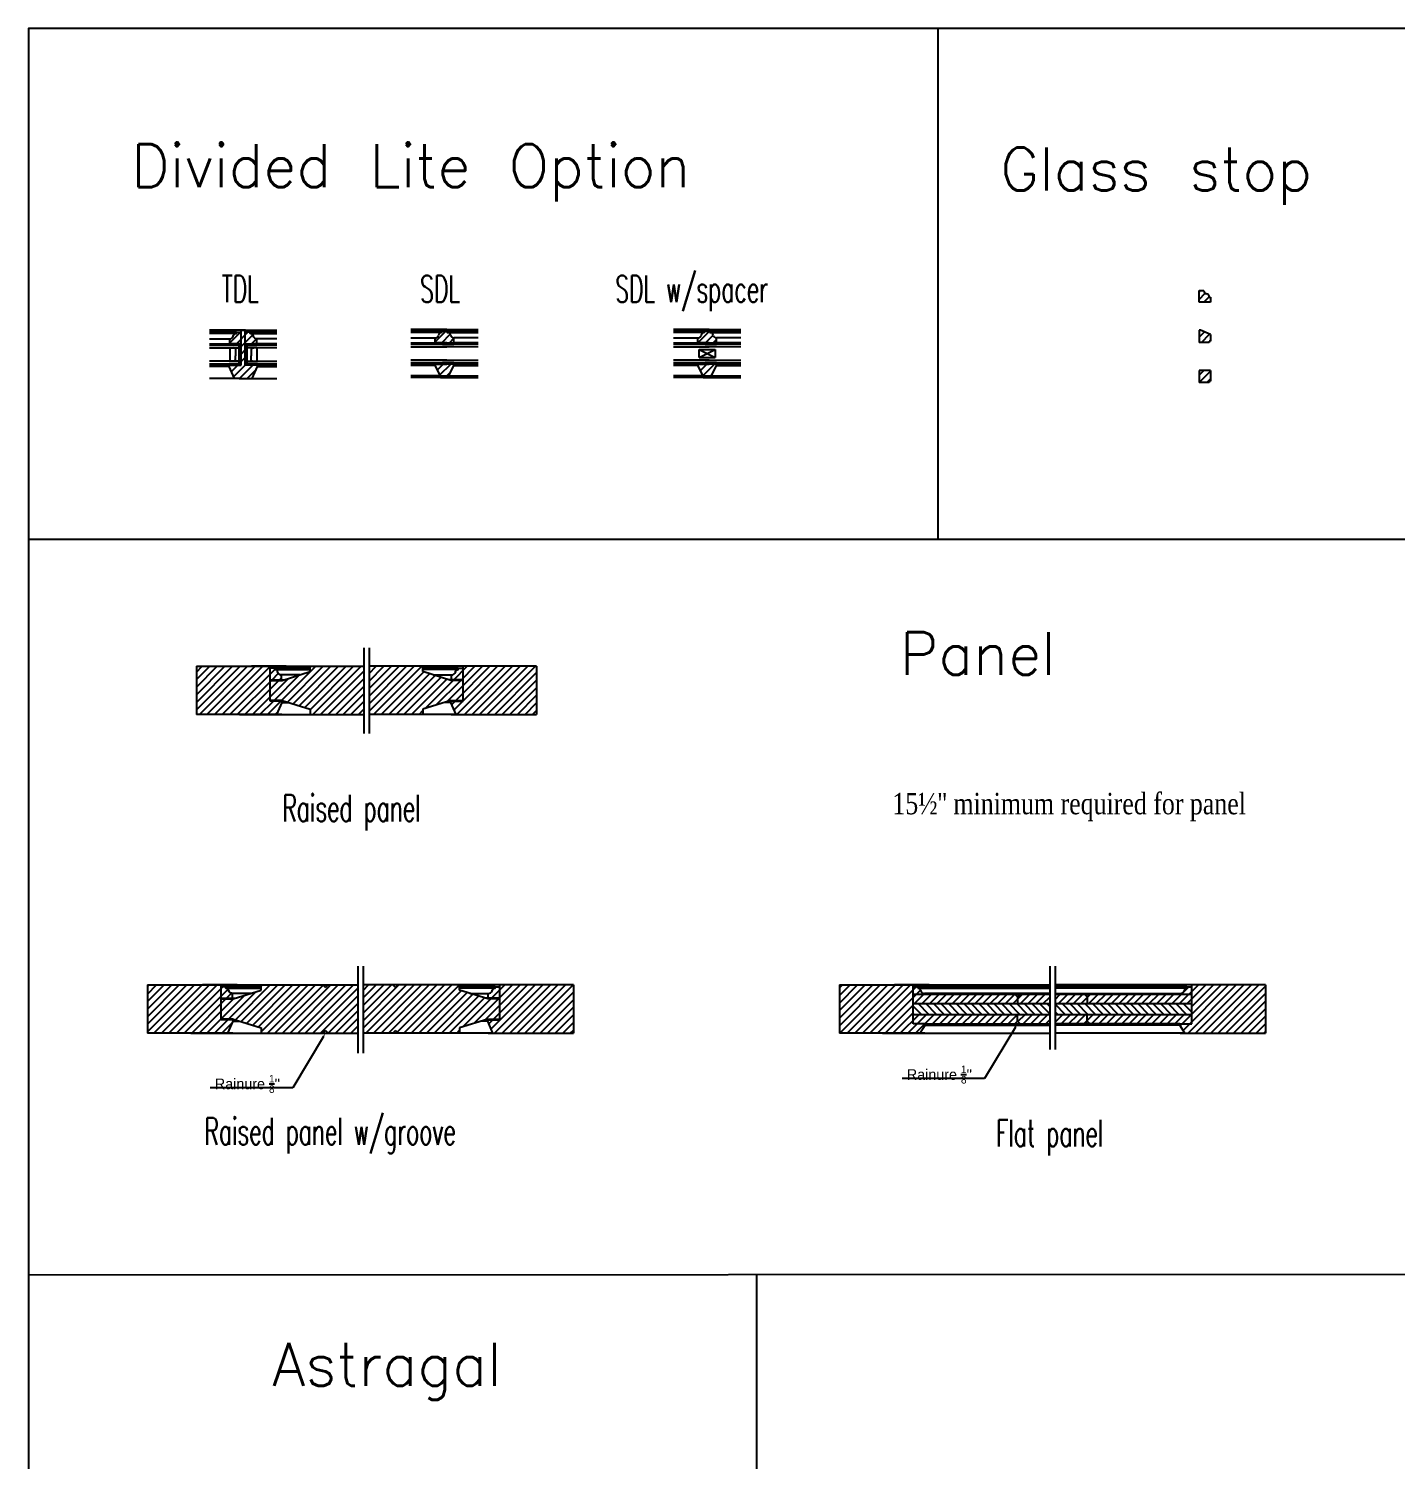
# Model space of a CAD drawing. Header units: inches. Extents: x 1985 to 11287, y 379 to 3234.
# Drawn here: x 7808.6 to 7872.4, y 1644.6 to 1711.4 of the extents above; entities that cross this region are included whole.
import ezdxf
from ezdxf import colors
from ezdxf.entities.mleader import LeaderData, LeaderLine
from ezdxf.math import Vec2, Vec3

# ---------------------------------------------------------------- set-up
doc = ezdxf.new("R2010")
doc.units = ezdxf.units.IN
doc.header["$MEASUREMENT"] = 0
for name, color, linetype in [('COTE1-1 99', 7, 'CONTINUOUS'), ('detail 99', 30, 'CONTINUOUS'), ('glass 99', 6, 'CONTINUOUS'), ('glazing tape 99', 7, 'CONTINUOUS'), ('hatch 99', 1, 'CONTINUOUS'), ('separation 99', 3, 'CONTINUOUS'), ('wood detail 99', 7, 'CONTINUOUS')]:
    doc.layers.add(name, color=color, linetype=linetype)
doc.styles.add('DIMPLEX', font='dimplex.shx', dxfattribs={"width": 0.8})
doc.styles.add('MARVIN', font='simplex.shx', dxfattribs={"width": 0.6})
doc.styles.get("Standard").update_dxf_attribs({"font": 'txt.shx', "width": 0.8})
doc.styles.add('Times', font='times.ttf', dxfattribs={"width": 0.8})
pattern_1 = [(45, (6985.79666, 2702.64306), (-0.176776695, 0.176776695), [])]
pattern_2 = [(45, (8128.99788, -0.5112), (-0.176776695, 0.176776695), [])]
pattern_3 = [(45, (8193.54643, -0.5112), (-0.176776695, 0.176776695), [])]
pattern_4 = [(135, (8193.54643, -0.5112), (-0.176776695, -0.176776695), [])]
pattern_5 = [(45, (3699.81068, -1742.03057), (-0.176776695, 0.176776695), [])]

msp = doc.modelspace()

# ---------------------------------------------------------------- hatches: boundary and pattern name
at = {"layer": 'glazing tape 99'}
h = msp.add_hatch(color=7, dxfattribs=at)
h.paths.add_polyline_path([(7818.510038, 1696.691367), (7818.010038, 1696.691367), (7818.010038, 1696.628867), (7818.510038, 1696.628867)])
h.paths.add_polyline_path([(7819.275538, 1696.691367), (7818.775538, 1696.691367), (7818.775538, 1696.628867), (7819.275538, 1696.628867)])
h.paths.add_polyline_path([(7819.299038, 1695.753867), (7818.799038, 1695.753867), (7818.799038, 1695.691367), (7819.299038, 1695.691367)])
h.paths.add_polyline_path([(7818.486538, 1695.753867), (7817.986538, 1695.753867), (7817.986538, 1695.691367), (7818.486538, 1695.691367)])
h = msp.add_hatch(color=7, dxfattribs=at)
h.paths.add_polyline_path([(7828.480154, 1696.73396), (7827.94444, 1696.73396), (7827.605154, 1696.73396), (7827.605154, 1696.67146), (7828.140868, 1696.67146), (7828.480154, 1696.67146)])
h.paths.add_polyline_path([(7828.480154, 1695.79646), (7827.94444, 1695.79646), (7827.605154, 1695.79646), (7827.605154, 1695.73396), (7828.140868, 1695.73396), (7828.480154, 1695.73396)])
h = msp.add_hatch(color=7, dxfattribs=at)
h.paths.add_polyline_path([(7840.739948, 1696.73396), (7840.204233, 1696.73396), (7839.864948, 1696.73396), (7839.864948, 1696.67146), (7840.400662, 1696.67146), (7840.739948, 1696.67146)])
h.paths.add_polyline_path([(7840.739948, 1695.79646), (7840.204233, 1695.79646), (7839.864948, 1695.79646), (7839.864948, 1695.73396), (7840.400662, 1695.73396), (7840.739948, 1695.73396)])
h = msp.add_hatch(color=7, dxfattribs=at)
h.paths.add_polyline_path([(7819.889815, 1681.003448), (7819.889815, 1680.972148), (7820.428829, 1680.972148), (7820.428829, 1681.003448)])
h.paths.add_polyline_path([(7819.889815, 1680.034748), (7819.889815, 1680.003448), (7820.452329, 1680.003448), (7820.452329, 1680.034748)])
h = msp.add_hatch(color=7, dxfattribs=at)
h.paths.add_polyline_path([(7828.362611, 1681.003448), (7828.362611, 1680.972148), (7828.901625, 1680.972148), (7828.901625, 1681.003448)])
h.paths.add_polyline_path([(7828.901625, 1680.003448), (7828.901625, 1680.034748), (7828.339111, 1680.034748), (7828.339111, 1680.003448)])
h = msp.add_hatch(color=7, dxfattribs=at)
h.paths.add_polyline_path([(7817.606339, 1666.127451), (7817.606339, 1666.096151), (7818.145354, 1666.096151), (7818.145354, 1666.127451)])
h.paths.add_polyline_path([(7817.606339, 1665.158751), (7817.606339, 1665.127451), (7818.168854, 1665.127451), (7818.168854, 1665.158751)])
h = msp.add_hatch(color=7, dxfattribs=at)
h.paths.add_polyline_path([(7830.079135, 1666.127451), (7830.079135, 1666.096151), (7830.618149, 1666.096151), (7830.618149, 1666.127451)])
h.paths.add_polyline_path([(7830.618149, 1665.127451), (7830.618149, 1665.158751), (7830.055635, 1665.158751), (7830.055635, 1665.127451)])
at = {"layer": 'hatch 99'}
h = msp.add_hatch(dxfattribs=at)
h.set_pattern_fill('ANSI31', color=256, scale=2, style=0)
h.set_pattern_definition(pattern_5)
h.paths.add_polyline_path([(7863.265745, 1698.632837), (7863.804745, 1698.632837), (7863.804745, 1698.862651), (7863.742245, 1698.862651, 0.374595674), (7863.620057, 1699.015122, -0.380557848), (7863.492245, 1699.171851), (7863.265745, 1699.171851)])
h = msp.add_hatch(dxfattribs=at)
h.set_pattern_fill('ANSI31', color=1, scale=2, style=0)
h.set_pattern_definition(pattern_1)
h.paths.add_polyline_path([(7819.275538, 1696.917867, -0.375199902), (7819.119288, 1697.042867, 0.375199902), (7818.963038, 1697.167867), (7818.963038, 1697.230367), (7818.736524, 1697.230367), (7818.736524, 1696.691367), (7819.275538, 1696.691367)], flags=17)
h.paths.add_polyline_path([(7818.549052, 1697.230367), (7818.322538, 1697.230367), (7818.322538, 1697.167867, 0.375199902), (7818.166288, 1697.042867, -0.375199902), (7818.010038, 1696.917867), (7818.010038, 1696.691367), (7818.205288, 1696.691367), (7818.549052, 1696.691367)], flags=16)
h.paths.add_polyline_path([(7819.299038, 1695.628867), (7819.299038, 1695.691367), (7819.080288, 1695.691367), (7818.736524, 1695.691367), (7818.736524, 1697.316367), (7818.549052, 1697.316367), (7818.549052, 1695.691367), (7817.986538, 1695.691367), (7817.986538, 1695.628867), (7818.22761, 1695.066367), (7818.44636, 1695.066367), (7819.057967, 1695.066367)])
h = msp.add_hatch(dxfattribs=at)
h.set_pattern_fill('ANSI31', color=1, scale=2, style=0)
h.set_pattern_definition(pattern_1)
h.paths.add_polyline_path([(7828.480154, 1696.96046, -0.375199902), (7828.323904, 1697.08546, 0.350781059), (7828.180776, 1697.21046), (7828.167654, 1697.21046), (7828.167654, 1697.27296), (7827.94444, 1697.27296), (7827.917654, 1697.27296), (7827.917654, 1697.21046), (7827.904532, 1697.21046, 0.350781059), (7827.761404, 1697.08546, -0.375199902), (7827.605154, 1696.96046), (7827.605154, 1696.73396), (7828.140868, 1696.73396), (7828.480154, 1696.73396)])
h.paths.add_polyline_path([(7828.480154, 1695.67146), (7828.480154, 1695.73396), (7827.94444, 1695.73396), (7827.605154, 1695.73396), (7827.605154, 1695.67146), (7827.846226, 1695.19496), (7828.239083, 1695.19496)])
h = msp.add_hatch(dxfattribs=at)
h.set_pattern_fill('ANSI31', color=1, scale=2, style=0)
h.set_pattern_definition([(45, (6988.91819, 2702.64306), (-0.176776695, 0.176776695), [])])
h.paths.add_polyline_path([(7840.739948, 1696.96046, -0.375199902), (7840.583698, 1697.08546, 0.350781059), (7840.44057, 1697.21046), (7840.427448, 1697.21046), (7840.427448, 1697.27296), (7840.204233, 1697.27296), (7840.177448, 1697.27296), (7840.177448, 1697.21046), (7840.164325, 1697.21046, 0.350781059), (7840.021198, 1697.08546, -0.375199902), (7839.864948, 1696.96046), (7839.864948, 1696.73396), (7840.400662, 1696.73396), (7840.739948, 1696.73396)])
h.paths.add_polyline_path([(7840.739948, 1695.67146), (7840.739948, 1695.73396), (7840.204233, 1695.73396), (7839.864948, 1695.73396), (7839.864948, 1695.67146), (7840.106019, 1695.19496), (7840.498876, 1695.19496)])
h = msp.add_hatch(dxfattribs=at)
h.set_pattern_fill('ANSI31', color=256, scale=2, style=0)
h.set_pattern_definition(pattern_5)
h.paths.add_polyline_path([(7863.742245, 1696.754258), (7863.742245, 1696.816758), (7863.804745, 1696.816758), (7863.804745, 1697.117008), (7863.328245, 1697.321223), (7863.265745, 1697.321223), (7863.265745, 1696.754258)])
h = msp.add_hatch(dxfattribs=at)
h.set_pattern_fill('ANSI31', color=256, scale=2, style=0)
h.set_pattern_definition(pattern_5)
h.paths.add_polyline_path([(7863.804745, 1695.442644), (7863.265745, 1695.442644), (7863.265745, 1694.87568), (7863.742245, 1694.87568), (7863.742245, 1694.93818), (7863.804745, 1694.93818)])
h = msp.add_hatch(dxfattribs=at)
h.set_pattern_fill('ANSI31', color=1, scale=2, style=0)
h.set_pattern_definition([(45, (6526.02552, 2663.9267), (-0.176776695, 0.176776695), [])])
h.paths.add_polyline_path([(7819.889815, 1681.628448), (7818.795629, 1681.628448), (7816.452315, 1681.628448), (7816.452315, 1679.378448), (7820.211208, 1679.378448), (7820.452279, 1679.940948), (7820.452279, 1680.003448), (7819.889815, 1680.003448)])
edge = h.paths.add_edge_path(flags=17)
edge.add_arc((7820.418983, 1681.412058), 0.182376, 198.2489105, 273.09482016, ccw=False)
edge.add_arc((7820.116374, 1681.35051), 0.129481, 1.96423721, 88.51974799)
edge.add_line((7820.119719, 1681.479948), (7820.113029, 1681.479948))
edge.add_line((7820.113029, 1681.479948), (7820.113029, 1681.542448))
edge.add_line((7820.113029, 1681.542448), (7819.889815, 1681.542448))
edge.add_line((7819.889815, 1681.542448), (7819.889815, 1681.003448))
edge.add_line((7819.889815, 1681.003448), (7820.428829, 1681.003448))
edge.add_line((7820.428829, 1681.003448), (7820.428829, 1681.229948))
h.paths.add_polyline_path([(7824.270728, 1681.628448), (7821.764829, 1681.628448), (7821.764829, 1681.378448), (7820.452329, 1680.972148), (7819.889815, 1680.972148), (7819.889815, 1680.034748), (7820.452329, 1680.034748), (7821.764829, 1679.628448), (7821.764829, 1679.378448), (7824.270728, 1679.378448)])
h.paths.add_polyline_path([(7828.901625, 1680.972148), (7828.339111, 1680.972148), (7827.026611, 1681.378448), (7827.026611, 1681.628448), (7824.520728, 1681.628448), (7824.520728, 1679.378448), (7827.026611, 1679.378448), (7827.026611, 1679.628448), (7828.339111, 1680.034748), (7828.901625, 1680.034748)])
edge = h.paths.add_edge_path(flags=17)
edge.add_line((7828.901625, 1681.542448), (7828.678411, 1681.542448))
edge.add_line((7828.678411, 1681.542448), (7828.678411, 1681.479948))
edge.add_line((7828.678411, 1681.479948), (7828.671721, 1681.479948))
edge.add_arc((7828.675066, 1681.35051), 0.129481, 91.48025201, 178.03576279)
edge.add_arc((7828.372457, 1681.412058), 0.182376, 266.90517984, 341.7510895, ccw=False)
edge.add_line((7828.362611, 1681.229948), (7828.362611, 1681.003448))
edge.add_line((7828.362611, 1681.003448), (7828.901625, 1681.003448))
edge.add_line((7828.901625, 1681.003448), (7828.901625, 1681.542448))
h.paths.add_polyline_path([(7832.33914, 1681.628445), (7828.901625, 1681.628448), (7828.901625, 1680.003448), (7828.339111, 1680.003448), (7828.339111, 1679.940948), (7828.580182, 1679.378448), (7832.339145, 1679.378448)])
h = msp.add_hatch(dxfattribs=at)
h.set_pattern_fill('ANSI31', color=256, scale=2, style=0)
h.set_pattern_definition(pattern_2)
h.paths.add_polyline_path([(7817.927732, 1664.502451), (7818.168804, 1665.064951), (7818.168804, 1665.127451), (7817.606339, 1665.127451), (7817.606339, 1666.752451), (7814.168839, 1666.752451), (7814.168839, 1664.502451)])
edge = h.paths.add_edge_path(flags=17)
edge.add_line((7818.145354, 1666.127451), (7818.145354, 1666.353951))
edge.add_arc((7818.135507, 1666.536062), 0.182376, 184.74452867, 273.09482016, ccw=False)
edge.add_arc((7817.832898, 1666.474513), 0.129481, 21.02920195, 88.51974798)
edge.add_line((7817.836243, 1666.603951), (7817.829554, 1666.603951))
edge.add_line((7817.829554, 1666.603951), (7817.829554, 1666.666451))
edge.add_line((7817.829554, 1666.666451), (7817.606339, 1666.666451))
edge.add_line((7817.606339, 1666.666451), (7817.606339, 1666.127451))
edge.add_line((7817.606339, 1666.127451), (7818.145354, 1666.127451))
h.paths.add_polyline_path([(7822.356354, 1664.502451), (7822.481354, 1664.627451), (7822.606354, 1664.502451), (7823.987252, 1664.502451), (7823.987252, 1666.752451), (7822.606354, 1666.752451), (7822.481354, 1666.627451), (7822.356354, 1666.752451), (7819.637504, 1666.752451), (7819.481354, 1666.752451), (7819.481354, 1666.502451), (7818.168854, 1666.096151), (7817.606339, 1666.096151), (7817.606339, 1665.158751), (7818.168854, 1665.158751), (7819.481354, 1664.752451), (7819.481354, 1664.502451)])
h = msp.add_hatch(dxfattribs=at)
h.set_pattern_fill('ANSI31', color=256, scale=2, style=0)
h.set_pattern_definition(pattern_2)
h.paths.add_polyline_path([(7828.743135, 1664.502451), (7828.743135, 1664.752451), (7830.055635, 1665.158751), (7830.618149, 1665.158751), (7830.618149, 1666.096151), (7830.055635, 1666.096151), (7828.743135, 1666.502451), (7828.743135, 1666.752451), (7825.868135, 1666.752451), (7825.743135, 1666.627451), (7825.618135, 1666.752451), (7824.237252, 1666.752451), (7824.237252, 1664.502451), (7825.618135, 1664.502451), (7825.743135, 1664.627451), (7825.868135, 1664.502451)])
h.paths.add_polyline_path([(7834.055669, 1664.502448), (7834.055664, 1666.752451), (7830.618149, 1666.752451), (7830.618149, 1665.127451), (7830.055635, 1665.127451), (7830.055635, 1665.064951), (7830.296706, 1664.502451)])
edge = h.paths.add_edge_path(flags=17)
edge.add_line((7830.618149, 1666.666451), (7830.394935, 1666.666451))
edge.add_line((7830.394935, 1666.666451), (7830.394935, 1666.603951))
edge.add_line((7830.394935, 1666.603951), (7830.388245, 1666.603951))
edge.add_arc((7830.39159, 1666.474513), 0.129481, 91.48025201, 158.97079805)
edge.add_arc((7830.088981, 1666.536062), 0.182376, 266.90517984, 355.25547133, ccw=False)
edge.add_line((7830.079135, 1666.353951), (7830.079135, 1666.127451))
edge.add_line((7830.079135, 1666.127451), (7830.618149, 1666.127451))
edge.add_line((7830.618149, 1666.127451), (7830.618149, 1666.666451))
h = msp.add_hatch(dxfattribs=at)
h.set_pattern_fill('ANSI31', color=256, scale=2, style=0)
h.set_pattern_definition(pattern_3)
h.paths.add_polyline_path([(7850.234636, 1664.502451), (7850.475708, 1664.877451), (7850.475708, 1664.939951), (7849.913243, 1664.939951), (7849.913243, 1666.752451), (7846.475743, 1666.752451), (7846.475743, 1664.502451)])
edge = h.paths.add_edge_path(flags=16)
edge.add_line((7850.452258, 1666.314951), (7850.452258, 1666.353951))
edge.add_arc((7850.442411, 1666.536062), 0.182376, 184.74452867, 273.09482016, ccw=False)
edge.add_arc((7850.139802, 1666.474513), 0.129481, 21.02920195, 88.51974799)
edge.add_line((7850.143147, 1666.603951), (7850.136458, 1666.603951))
edge.add_line((7850.136458, 1666.603951), (7850.136458, 1666.666451))
edge.add_line((7850.136458, 1666.666451), (7849.913243, 1666.666451))
edge.add_line((7849.913243, 1666.666451), (7849.913243, 1666.314951))
edge.add_line((7849.913243, 1666.314951), (7850.452258, 1666.314951))
h.paths.add_polyline_path([(7854.663258, 1664.939951), (7854.788258, 1665.064951), (7854.788258, 1665.377451), (7849.913243, 1665.377451), (7849.913243, 1664.939951), (7850.475708, 1664.939951), (7850.475758, 1664.939951)])
h.paths.add_polyline_path([(7854.788258, 1665.377451), (7854.788258, 1665.064951), (7854.913258, 1664.939951), (7856.294156, 1664.939951), (7856.294156, 1665.377451)])
h.paths.add_polyline_path([(7856.294156, 1665.877451), (7856.294156, 1666.314951), (7854.913258, 1666.314951), (7854.788258, 1666.189951), (7854.788258, 1665.877451)])
h.paths.add_polyline_path([(7849.913243, 1666.314951), (7849.913243, 1665.877451), (7854.788258, 1665.877451), (7854.788258, 1666.189951), (7854.663258, 1666.314951)])
h = msp.add_hatch(dxfattribs=at)
h.set_pattern_fill('ANSI31', color=256, scale=2, style=0)
h.set_pattern_definition(pattern_3)
h.paths.add_polyline_path([(7856.544156, 1666.314951), (7856.544156, 1665.877451), (7858.050039, 1665.877451), (7858.050039, 1666.189951), (7857.925039, 1666.314951)])
h.paths.add_polyline_path([(7858.175039, 1666.314951), (7858.050039, 1666.189951), (7858.050039, 1665.877451), (7862.925053, 1665.877451), (7862.925053, 1666.314951)])
h.paths.add_polyline_path([(7858.050039, 1665.377451), (7856.544156, 1665.377451), (7856.544156, 1664.939951), (7857.925039, 1664.939951), (7858.050039, 1665.064951)])
h.paths.add_polyline_path([(7858.050039, 1665.377451), (7858.050039, 1665.064951), (7858.175039, 1664.939951), (7862.362539, 1664.939951), (7862.925053, 1664.939951), (7862.925053, 1665.377451)])
edge = h.paths.add_edge_path(flags=17)
edge.add_line((7862.925053, 1666.666451), (7862.701839, 1666.666451))
edge.add_line((7862.701839, 1666.666451), (7862.701839, 1666.603951))
edge.add_line((7862.701839, 1666.603951), (7862.69515, 1666.603951))
edge.add_arc((7862.698494, 1666.474513), 0.129481, 91.480252, 158.97079805)
edge.add_arc((7862.395885, 1666.536062), 0.182376, 266.90517984, 355.25547133, ccw=False)
edge.add_line((7862.386039, 1666.353951), (7862.386039, 1666.314951))
edge.add_line((7862.386039, 1666.314951), (7862.925053, 1666.314951))
edge.add_line((7862.925053, 1666.314951), (7862.925053, 1666.666451))
h.paths.add_polyline_path([(7862.925053, 1666.752451), (7862.925053, 1664.939951), (7862.362539, 1664.939951), (7862.362539, 1664.877451), (7862.603611, 1664.502451), (7866.362573, 1664.502448), (7866.362568, 1666.752451)])
h = msp.add_hatch(dxfattribs=at)
h.set_pattern_fill('ANSI31', color=256, scale=2, angle=90, style=0)
h.set_pattern_definition(pattern_4)
h.paths.add_polyline_path([(7856.294156, 1665.377451), (7856.294156, 1665.877451), (7849.913243, 1665.877451), (7849.913243, 1665.377451)])
h = msp.add_hatch(dxfattribs=at)
h.set_pattern_fill('ANSI31', color=256, scale=2, angle=90, style=0)
h.set_pattern_definition(pattern_4)
h.paths.add_polyline_path([(7856.544156, 1665.877451), (7856.544156, 1665.377451), (7862.925053, 1665.377451), (7862.925053, 1665.877451)])

# ---------------------------------------------------------------- linework, layer by layer
at = {"layer": 'glass 99', "color": 6}
for p, q in [((7817.069623, 1696.628867), (7818.510038, 1696.628867)), ((7817.069623, 1696.503867), (7818.455352, 1696.503867)), ((7818.010038, 1696.503867), (7818.010038, 1695.878867)), ((7818.274418, 1696.473876), (7818.166636, 1696.503867)), ((7818.274418, 1696.473876), (7818.274418, 1696.128867)), ((7818.455352, 1695.753867), (7818.455352, 1696.628867)), ((7820.215953, 1696.628867), (7818.775538, 1696.628867)), ((7818.830224, 1695.753867), (7818.830224, 1696.628867)), ((7820.215953, 1696.503867), (7818.830224, 1696.503867)), ((7819.011158, 1696.473876), (7819.118941, 1696.503867)), ((7819.011158, 1696.473876), (7819.011158, 1696.128867)), ((7819.275538, 1696.503867), (7819.275538, 1695.878867)), ((7826.46949, 1696.67146), (7828.140868, 1696.67146)), ((7826.46949, 1696.54646), (7828.140868, 1696.54646)), ((7829.615819, 1696.67146), (7827.94444, 1696.67146)), ((7829.615819, 1696.54646), (7827.94444, 1696.54646)), ((7838.729283, 1696.67146), (7840.400662, 1696.67146)), ((7838.729283, 1696.54646), (7840.400662, 1696.54646)), ((7839.927448, 1696.04646), (7839.927448, 1696.42146)), ((7839.927448, 1696.42146), (7840.677448, 1696.42146)), ((7839.927448, 1696.04646), (7840.677448, 1696.42146)), ((7839.927448, 1696.42146), (7840.677448, 1696.04646)), ((7841.875612, 1696.67146), (7840.204233, 1696.67146)), ((7841.875612, 1696.54646), (7840.204233, 1696.54646)), ((7840.677448, 1696.42146), (7840.677448, 1696.04646)), ((7818.455352, 1695.878867), (7817.069623, 1695.878867)), ((7817.069623, 1695.753867), (7818.486538, 1695.753867)), ((7818.274418, 1695.908859), (7818.166636, 1695.878867)), ((7818.274418, 1695.908859), (7818.274418, 1696.128867)), ((7818.799038, 1695.753867), (7820.215953, 1695.753867)), ((7818.830224, 1695.878867), (7820.215953, 1695.878867)), ((7819.011158, 1695.908859), (7819.011158, 1696.128867)), ((7819.011158, 1695.908859), (7819.118941, 1695.878867)), ((7828.140868, 1695.92146), (7826.46949, 1695.92146)), ((7828.140868, 1695.79646), (7826.46949, 1695.79646)), ((7827.94444, 1695.92146), (7829.615819, 1695.92146)), ((7827.94444, 1695.79646), (7829.615819, 1695.79646)), ((7840.400662, 1695.92146), (7838.729283, 1695.92146)), ((7840.400662, 1695.79646), (7838.729283, 1695.79646)), ((7839.927448, 1696.04646), (7840.677448, 1696.04646)), ((7840.204233, 1695.92146), (7841.875612, 1695.92146)), ((7840.204233, 1695.79646), (7841.875612, 1695.79646))]:
    msp.add_line(p, q, dxfattribs=at)
at = {"layer": 'glazing tape 99'}
for p, q in [((7818.010038, 1696.691367), (7818.010038, 1696.628867)), ((7818.010038, 1696.628867), (7818.510038, 1696.628867)), ((7818.510038, 1696.691367), (7818.510038, 1696.628867)), ((7818.775538, 1696.691367), (7818.775538, 1696.628867)), ((7818.775538, 1696.628867), (7819.275538, 1696.628867)), ((7819.275538, 1696.691367), (7819.275538, 1696.628867)), ((7827.605154, 1696.73396), (7827.605154, 1696.67146)), ((7827.605154, 1696.67146), (7828.480154, 1696.67146)), ((7828.480154, 1696.73396), (7828.480154, 1696.67146)), ((7839.864948, 1696.73396), (7839.864948, 1696.67146)), ((7839.864948, 1696.67146), (7840.739948, 1696.67146)), ((7840.739948, 1696.73396), (7840.739948, 1696.67146)), ((7817.986538, 1695.753867), (7817.986538, 1695.691367)), ((7818.486538, 1695.753867), (7818.486538, 1695.691367)), ((7818.799038, 1695.753867), (7818.799038, 1695.691367)), ((7819.299038, 1695.753867), (7819.299038, 1695.691367)), ((7827.605154, 1695.79646), (7828.140868, 1695.79646)), ((7827.605154, 1695.79646), (7827.605154, 1695.73396)), ((7828.480154, 1695.79646), (7827.94444, 1695.79646)), ((7828.480154, 1695.79646), (7828.480154, 1695.73396)), ((7839.864948, 1695.79646), (7839.864948, 1695.73396)), ((7839.864948, 1695.79646), (7840.400662, 1695.79646)), ((7840.739948, 1695.79646), (7840.204233, 1695.79646)), ((7840.739948, 1695.79646), (7840.739948, 1695.73396))]:
    msp.add_line(p, q, dxfattribs=at)
at = {"layer": 'glazing tape 99', "color": 7}
for p, q in [((7818.486538, 1695.753867), (7817.986538, 1695.753867)), ((7819.299038, 1695.753867), (7818.799038, 1695.753867))]:
    msp.add_line(p, q, dxfattribs=at)
at = {"layer": 'separation 99'}
for p, q in [((7851.089016, 1687.562598), (7851.089016, 1711.403795)), ((7808.619843, 1687.562598), (7876.573778, 1687.562598)), ((7808.619843, 1653.22111), (7876.573778, 1653.239967)), ((7842.59681, 1653.230538), (7842.604707, 1624.77288))]:
    msp.add_line(p, q, dxfattribs=at)
msp.add_lwpolyline([(7876.573778, 1711.403795), (7808.619843, 1711.403795), (7808.619843, 1545.162566), (7876.573778, 1545.162566)], close=True, dxfattribs=at)
at = {"layer": 'wood detail 99', "color": 7}
for p, q in [((7863.265745, 1698.632837), (7863.265745, 1699.171851)), ((7863.265745, 1699.171851), (7863.492245, 1699.171851)), ((7863.742245, 1698.862651), (7863.804745, 1698.862651)), ((7863.804745, 1698.862651), (7863.804745, 1698.632837)), ((7818.549052, 1695.691367), (7818.549052, 1697.316367)), ((7818.736524, 1695.691367), (7818.736524, 1697.316367)), ((7827.605154, 1696.73396), (7827.605154, 1696.96046)), ((7827.917654, 1697.21046), (7827.917654, 1697.27296)), ((7827.917654, 1697.27296), (7828.140868, 1697.27296)), ((7828.167654, 1697.27296), (7827.94444, 1697.27296)), ((7828.167654, 1697.21046), (7828.167654, 1697.27296)), ((7828.480154, 1696.73396), (7828.480154, 1696.96046)), ((7839.864948, 1696.73396), (7839.864948, 1696.96046)), ((7840.177448, 1697.27296), (7840.400662, 1697.27296)), ((7840.177448, 1697.21046), (7840.177448, 1697.27296)), ((7840.427448, 1697.27296), (7840.204233, 1697.27296)), ((7840.427448, 1697.21046), (7840.427448, 1697.27296)), ((7840.739948, 1696.73396), (7840.739948, 1696.96046)), ((7863.804745, 1697.117008), (7863.328245, 1697.321223)), ((7863.804745, 1697.117008), (7863.804745, 1696.816758)), ((7828.140868, 1696.73396), (7827.605154, 1696.73396)), ((7827.94444, 1696.73396), (7828.480154, 1696.73396)), ((7840.400662, 1696.73396), (7839.864948, 1696.73396)), ((7840.204233, 1696.73396), (7840.739948, 1696.73396)), ((7863.742245, 1696.816758), (7863.742245, 1696.754258)), ((7817.986538, 1695.628867), (7817.069623, 1695.628867)), ((7818.22761, 1695.066367), (7817.986538, 1695.628867)), ((7819.057967, 1695.066367), (7819.299038, 1695.628867)), ((7819.299038, 1695.628867), (7820.215953, 1695.628867)), ((7827.605154, 1695.67146), (7826.46949, 1695.67146)), ((7827.846226, 1695.19496), (7827.605154, 1695.67146)), ((7828.239083, 1695.19496), (7828.480154, 1695.67146)), ((7828.480154, 1695.67146), (7829.615819, 1695.67146)), ((7839.864948, 1695.67146), (7838.729283, 1695.67146)), ((7840.106019, 1695.19496), (7839.864948, 1695.67146)), ((7840.498876, 1695.19496), (7840.739948, 1695.67146)), ((7840.739948, 1695.67146), (7841.875612, 1695.67146)), ((7827.846226, 1695.19496), (7826.46949, 1695.19496)), ((7828.239083, 1695.19496), (7829.615819, 1695.19496)), ((7840.106019, 1695.19496), (7838.729283, 1695.19496)), ((7840.498876, 1695.19496), (7841.875612, 1695.19496)), ((7863.742245, 1694.93818), (7863.742245, 1694.87568)), ((7863.804745, 1695.442644), (7863.804745, 1694.93818)), ((7819.889815, 1680.003448), (7819.889815, 1681.628448)), ((7819.889815, 1680.003448), (7819.889815, 1681.628448)), ((7819.889815, 1680.003448), (7819.889815, 1681.628448)), ((7819.889815, 1680.003448), (7819.889815, 1681.628448)), ((7819.889815, 1680.003448), (7819.889815, 1681.628448)), ((7820.113029, 1681.542448), (7819.889815, 1681.542448)), ((7820.113029, 1681.542448), (7821.764829, 1681.542448)), ((7820.113029, 1681.479948), (7820.113029, 1681.542448)), ((7828.678411, 1681.542448), (7827.026611, 1681.542448)), ((7828.678411, 1681.542448), (7828.901625, 1681.542448)), ((7828.678411, 1681.479948), (7828.678411, 1681.542448)), ((7828.901625, 1680.003448), (7828.901625, 1681.628448)), ((7828.901625, 1680.003448), (7828.901625, 1681.628448)), ((7828.901625, 1680.003448), (7828.901625, 1681.628448)), ((7819.889815, 1681.003448), (7820.428829, 1681.003448)), ((7819.889815, 1680.972148), (7820.452329, 1680.972148)), ((7820.113029, 1681.479948), (7821.764829, 1681.479948)), ((7820.428829, 1680.972148), (7820.428829, 1681.229948)), ((7820.428829, 1681.003448), (7820.55344, 1681.003448)), ((7828.678411, 1681.479948), (7827.026611, 1681.479948)), ((7828.362611, 1681.003448), (7828.238, 1681.003448)), ((7828.901625, 1680.972148), (7828.339111, 1680.972148)), ((7828.362611, 1680.972148), (7828.362611, 1681.229948)), ((7828.901625, 1681.003448), (7828.362611, 1681.003448)), ((7820.211208, 1679.378448), (7820.452279, 1679.940948)), ((7820.211208, 1679.378448), (7820.452279, 1679.940948)), ((7820.211258, 1679.378448), (7820.452329, 1679.940948)), ((7820.211258, 1679.378448), (7820.452329, 1679.940948)), ((7820.211258, 1679.378448), (7820.452329, 1679.940948)), ((7820.452329, 1680.003448), (7820.55344, 1680.003448)), ((7828.339111, 1680.003448), (7828.238, 1680.003448)), ((7828.580182, 1679.378448), (7828.339111, 1679.940948)), ((7828.580182, 1679.378448), (7828.339111, 1679.940948)), ((7828.580182, 1679.378448), (7828.339111, 1679.940948)), ((7817.606339, 1665.127451), (7817.606339, 1666.752451)), ((7817.606339, 1665.127451), (7817.606339, 1666.752451)), ((7817.606339, 1665.127451), (7817.606339, 1666.752451)), ((7817.606339, 1665.127451), (7817.606339, 1666.752451)), ((7817.606339, 1665.127451), (7817.606339, 1666.752451)), ((7817.829554, 1666.666451), (7817.606339, 1666.666451)), ((7817.829554, 1666.666451), (7819.481354, 1666.666451)), ((7817.829554, 1666.603951), (7817.829554, 1666.666451)), ((7817.829554, 1666.603951), (7819.481354, 1666.603951)), ((7818.145354, 1666.096151), (7818.145354, 1666.353951)), ((7830.394935, 1666.666451), (7828.743135, 1666.666451)), ((7830.394935, 1666.603951), (7828.743135, 1666.603951)), ((7830.079135, 1666.096151), (7830.079135, 1666.353951)), ((7830.394935, 1666.666451), (7830.618149, 1666.666451)), ((7830.394935, 1666.603951), (7830.394935, 1666.666451)), ((7830.618149, 1665.127451), (7830.618149, 1666.752451)), ((7830.618149, 1665.127451), (7830.618149, 1666.752451)), ((7830.618149, 1665.127451), (7830.618149, 1666.752451)), ((7849.913243, 1664.939951), (7849.913243, 1666.752451)), ((7849.913243, 1664.939951), (7849.913243, 1666.752451)), ((7849.913243, 1664.939951), (7849.913243, 1666.752451)), ((7849.913243, 1664.939951), (7849.913243, 1666.752451)), ((7849.913243, 1664.939951), (7849.913243, 1666.752451)), ((7850.136458, 1666.666451), (7849.913243, 1666.666451)), ((7849.913243, 1666.314951), (7856.294156, 1666.314951)), ((7850.136458, 1666.666451), (7856.294156, 1666.666451)), ((7850.136458, 1666.603951), (7850.136458, 1666.666451)), ((7850.136458, 1666.603951), (7856.294156, 1666.603951)), ((7850.452258, 1666.314951), (7850.452258, 1666.353951)), ((7862.701839, 1666.666451), (7856.544156, 1666.666451)), ((7862.701839, 1666.603951), (7856.544156, 1666.603951)), ((7862.386039, 1666.314951), (7862.386039, 1666.353951)), ((7862.386039, 1666.314951), (7862.386039, 1666.353951)), ((7862.701839, 1666.666451), (7862.925053, 1666.666451)), ((7862.701839, 1666.603951), (7862.701839, 1666.666451)), ((7862.701839, 1666.603951), (7862.701839, 1666.666451)), ((7862.701839, 1666.666451), (7862.925053, 1666.666451)), ((7862.925053, 1664.939951), (7862.925053, 1666.752451)), ((7862.925053, 1664.939951), (7862.925053, 1666.752451)), ((7862.925053, 1664.939951), (7862.925053, 1666.752451)), ((7817.606339, 1666.127451), (7818.145354, 1666.127451)), ((7817.606339, 1666.096151), (7818.168854, 1666.096151)), ((7818.145354, 1666.127451), (7818.269964, 1666.127451)), ((7830.079135, 1666.127451), (7829.954524, 1666.127451)), ((7830.618149, 1666.096151), (7830.055635, 1666.096151)), ((7830.618149, 1666.127451), (7830.079135, 1666.127451)), ((7817.927732, 1664.502451), (7818.168804, 1665.064951)), ((7817.927732, 1664.502451), (7818.168804, 1665.064951)), ((7817.927782, 1664.502451), (7818.168854, 1665.064951)), ((7817.927782, 1664.502451), (7818.168854, 1665.064951)), ((7817.927782, 1664.502451), (7818.168854, 1665.064951)), ((7818.168854, 1665.127451), (7818.269964, 1665.127451)), ((7830.055635, 1665.127451), (7829.954524, 1665.127451)), ((7830.296706, 1664.502451), (7830.055635, 1665.064951)), ((7830.296706, 1664.502451), (7830.055635, 1665.064951)), ((7830.296706, 1664.502451), (7830.055635, 1665.064951)), ((7850.234636, 1664.502451), (7850.475708, 1664.877451)), ((7850.234636, 1664.502451), (7850.475708, 1664.877451)), ((7850.234686, 1664.502451), (7850.475758, 1664.877451)), ((7850.234686, 1664.502451), (7850.475758, 1664.877451)), ((7850.234686, 1664.502451), (7850.475758, 1664.877451)), ((7850.475758, 1664.939951), (7856.294156, 1664.939951)), ((7862.362539, 1664.939951), (7856.544156, 1664.939951)), ((7862.603611, 1664.502451), (7862.362539, 1664.877451)), ((7862.603611, 1664.502451), (7862.362539, 1664.877451)), ((7862.603611, 1664.502451), (7862.362539, 1664.877451))]:
    msp.add_line(p, q, dxfattribs=at)
at = {"layer": 'wood detail 99'}
for p, q in [((7863.804745, 1698.632837), (7863.265745, 1698.632837)), ((7818.741002, 1697.316367), (7817.069623, 1697.316367)), ((7818.322538, 1697.230367), (7817.069623, 1697.230367)), ((7818.309416, 1697.167867), (7817.069623, 1697.167867)), ((7817.069623, 1696.917867), (7818.010038, 1696.917867)), ((7818.544574, 1697.316367), (7820.215953, 1697.316367)), ((7818.963038, 1697.230367), (7820.215953, 1697.230367)), ((7818.97616, 1697.167867), (7820.215953, 1697.167867)), ((7820.215953, 1696.917867), (7819.275538, 1696.917867)), ((7828.140868, 1697.35896), (7826.46949, 1697.35896)), ((7827.917654, 1697.27296), (7826.46949, 1697.27296)), ((7827.917654, 1697.21046), (7826.46949, 1697.21046)), ((7826.46949, 1696.96046), (7827.605154, 1696.96046)), ((7827.94444, 1697.35896), (7829.615819, 1697.35896)), ((7828.167654, 1697.27296), (7829.615819, 1697.27296)), ((7828.167654, 1697.21046), (7829.615819, 1697.21046)), ((7829.615819, 1696.96046), (7828.480154, 1696.96046)), ((7840.400662, 1697.35896), (7838.729283, 1697.35896)), ((7840.177448, 1697.27296), (7838.729283, 1697.27296)), ((7840.177448, 1697.21046), (7838.729283, 1697.21046)), ((7838.729283, 1696.96046), (7839.864948, 1696.96046)), ((7840.204233, 1697.35896), (7841.875612, 1697.35896)), ((7840.427448, 1697.27296), (7841.875612, 1697.27296)), ((7840.427448, 1697.21046), (7841.875612, 1697.21046)), ((7841.875612, 1696.96046), (7840.739948, 1696.96046)), ((7863.265745, 1697.321223), (7863.265745, 1696.754258)), ((7863.328245, 1697.321223), (7863.265745, 1697.321223)), ((7863.265745, 1697.321223), (7863.265745, 1696.754258)), ((7863.328245, 1697.321223), (7863.265745, 1697.321223)), ((7863.265745, 1697.321223), (7863.265745, 1696.754258)), ((7817.069623, 1696.691367), (7818.205288, 1696.691367)), ((7820.215953, 1696.691367), (7819.080288, 1696.691367)), ((7826.46949, 1696.73396), (7827.605154, 1696.73396)), ((7829.615819, 1696.73396), (7828.480154, 1696.73396)), ((7838.729283, 1696.73396), (7839.864948, 1696.73396)), ((7841.875612, 1696.73396), (7840.739948, 1696.73396)), ((7863.742245, 1696.754258), (7863.265745, 1696.754258)), ((7863.804745, 1696.816758), (7863.742245, 1696.816758)), ((7817.069623, 1695.691367), (7818.205288, 1695.691367)), ((7817.986538, 1695.691367), (7818.549052, 1695.691367)), ((7817.986538, 1695.628867), (7817.986538, 1695.691367)), ((7819.299038, 1695.691367), (7818.736524, 1695.691367)), ((7820.215953, 1695.691367), (7819.080288, 1695.691367)), ((7819.299038, 1695.628867), (7819.299038, 1695.691367)), ((7826.46949, 1695.73396), (7827.605154, 1695.73396)), ((7827.605154, 1695.67146), (7827.605154, 1695.73396)), ((7827.605154, 1695.73396), (7828.140868, 1695.73396)), ((7828.480154, 1695.73396), (7827.94444, 1695.73396)), ((7829.615819, 1695.73396), (7828.480154, 1695.73396)), ((7828.480154, 1695.67146), (7828.480154, 1695.73396)), ((7838.729283, 1695.73396), (7839.864948, 1695.73396)), ((7839.864948, 1695.73396), (7840.400662, 1695.73396)), ((7839.864948, 1695.67146), (7839.864948, 1695.73396)), ((7840.739948, 1695.73396), (7840.204233, 1695.73396)), ((7840.739948, 1695.67146), (7840.739948, 1695.73396)), ((7841.875612, 1695.73396), (7840.739948, 1695.73396)), ((7818.44636, 1695.066367), (7817.069623, 1695.066367)), ((7818.44636, 1695.066367), (7820.215953, 1695.066367)), ((7827.846226, 1695.10896), (7826.46949, 1695.10896)), ((7827.846226, 1695.19496), (7828.239083, 1695.19496)), ((7827.846226, 1695.10896), (7829.615819, 1695.10896)), ((7840.106019, 1695.10896), (7838.729283, 1695.10896)), ((7840.106019, 1695.19496), (7840.498876, 1695.19496)), ((7840.106019, 1695.10896), (7841.875612, 1695.10896)), ((7863.265745, 1695.442644), (7863.265745, 1694.87568)), ((7863.328245, 1695.442644), (7863.265745, 1695.442644)), ((7863.265745, 1695.442644), (7863.265745, 1694.87568)), ((7863.804745, 1695.442644), (7863.265745, 1695.442644)), ((7863.265745, 1695.442644), (7863.265745, 1694.87568)), ((7863.742245, 1694.87568), (7863.265745, 1694.87568)), ((7863.804745, 1694.93818), (7863.742245, 1694.93818)), ((7824.270728, 1682.496943), (7824.270728, 1678.486964)), ((7824.520728, 1682.496943), (7824.520728, 1678.486964)), ((7816.452315, 1681.628448), (7816.452315, 1679.378448)), ((7818.795629, 1681.628448), (7819.889815, 1681.628448)), ((7820.645288, 1681.628448), (7819.028108, 1681.628448)), ((7819.889815, 1681.628448), (7821.764829, 1681.628448)), ((7819.889815, 1681.628448), (7821.650494, 1681.628448)), ((7819.889815, 1681.628448), (7821.920979, 1681.628448)), ((7821.764829, 1681.378448), (7821.764829, 1681.628448)), ((7821.764829, 1681.628448), (7824.270778, 1681.628448)), ((7821.920979, 1681.628448), (7824.270728, 1681.628448)), ((7827.026611, 1681.628448), (7824.520728, 1681.628448)), ((7827.026611, 1681.378448), (7827.026611, 1681.628448)), ((7828.901625, 1681.628448), (7827.026611, 1681.628448)), ((7828.901625, 1681.628448), (7827.140946, 1681.628448)), ((7832.33914, 1681.628448), (7832.339145, 1679.378448)), ((7821.285119, 1681.229948), (7820.428829, 1681.229948)), ((7821.014829, 1681.229948), (7820.428829, 1681.229948)), ((7820.452329, 1680.972148), (7821.764829, 1681.378448)), ((7828.339111, 1680.972148), (7827.026611, 1681.378448)), ((7827.506321, 1681.229948), (7828.362611, 1681.229948)), ((7827.776611, 1681.229948), (7828.362611, 1681.229948)), ((7820.452329, 1680.034748), (7819.889815, 1680.034748)), ((7820.452329, 1680.003448), (7819.889815, 1680.003448)), ((7820.452329, 1680.003448), (7819.889815, 1680.003448)), ((7820.452329, 1680.003448), (7819.889815, 1680.003448)), ((7820.452279, 1680.003448), (7819.889815, 1680.003448)), ((7820.452279, 1680.003448), (7819.889815, 1680.003448)), ((7820.452279, 1679.940948), (7820.452279, 1680.003448)), ((7820.452279, 1679.940948), (7820.452279, 1680.003448)), ((7820.452329, 1680.034748), (7821.764829, 1679.628448)), ((7820.452329, 1679.940948), (7820.452329, 1680.034748)), ((7820.452329, 1679.940948), (7820.452329, 1680.003448)), ((7820.452329, 1679.940948), (7820.452329, 1680.003448)), ((7820.452329, 1679.940948), (7820.755338, 1679.940948)), ((7821.764829, 1679.628448), (7821.764829, 1679.378448)), ((7828.339111, 1680.034748), (7827.026611, 1679.628448)), ((7827.026611, 1679.628448), (7827.026611, 1679.378448)), ((7828.339111, 1679.940948), (7828.036102, 1679.940948)), ((7828.339111, 1680.034748), (7828.901625, 1680.034748)), ((7828.339111, 1679.940948), (7828.339111, 1680.034748)), ((7828.339111, 1680.003448), (7828.901625, 1680.003448)), ((7828.339111, 1679.940948), (7828.339111, 1680.003448)), ((7828.339111, 1680.003448), (7828.901625, 1680.003448)), ((7828.339111, 1680.003448), (7828.901625, 1680.003448)), ((7828.339111, 1679.940948), (7828.339111, 1680.003448)), ((7818.469737, 1679.378448), (7820.211208, 1679.378448)), ((7820.211208, 1679.378448), (7824.270728, 1679.378448)), ((7820.211208, 1679.378448), (7821.920979, 1679.378448)), ((7820.211258, 1679.378448), (7821.764829, 1679.378448)), ((7820.211258, 1679.378448), (7824.270778, 1679.378448)), ((7820.211258, 1679.378448), (7821.650494, 1679.378448)), ((7820.435517, 1679.378448), (7824.270728, 1679.378448)), ((7821.764829, 1679.378448), (7824.270778, 1679.378448)), ((7821.920979, 1679.378448), (7824.270728, 1679.378448)), ((7827.026611, 1679.378448), (7824.520728, 1679.378448)), ((7828.580182, 1679.378448), (7824.520728, 1679.378448)), ((7828.355938, 1679.378448), (7824.520728, 1679.378448)), ((7828.580182, 1679.378448), (7827.026611, 1679.378448)), ((7828.580182, 1679.378448), (7827.140946, 1679.378448)), ((7823.987252, 1667.620946), (7823.987252, 1663.563928)), ((7824.237252, 1667.620946), (7824.237252, 1663.563928)), ((7856.294156, 1667.620946), (7856.294156, 1663.735428)), ((7856.544156, 1667.620946), (7856.544156, 1663.735428)), ((7814.168839, 1666.752451), (7814.168839, 1664.502451)), ((7816.512154, 1666.752451), (7817.606339, 1666.752451)), ((7818.361812, 1666.752451), (7816.744632, 1666.752451)), ((7817.606339, 1666.752451), (7819.481354, 1666.752451)), ((7817.606339, 1666.752451), (7819.367018, 1666.752451)), ((7817.606339, 1666.752451), (7819.637504, 1666.752451)), ((7819.001643, 1666.353951), (7818.145354, 1666.353951)), ((7818.731354, 1666.353951), (7818.145354, 1666.353951)), ((7818.168854, 1666.096151), (7819.481354, 1666.502451)), ((7819.481354, 1666.502451), (7819.481354, 1666.752451)), ((7819.481354, 1666.752451), (7823.987302, 1666.752451)), ((7819.637504, 1666.752451), (7823.987252, 1666.752451)), ((7822.481354, 1666.627451), (7822.356354, 1666.752451)), ((7822.481354, 1666.627451), (7822.606354, 1666.752451)), ((7828.743135, 1666.752451), (7824.237252, 1666.752451)), ((7825.743135, 1666.627451), (7825.618135, 1666.752451)), ((7825.743135, 1666.627451), (7825.868135, 1666.752451)), ((7828.743135, 1666.502451), (7828.743135, 1666.752451)), ((7830.618149, 1666.752451), (7828.743135, 1666.752451)), ((7830.055635, 1666.096151), (7828.743135, 1666.502451)), ((7830.618149, 1666.752451), (7828.85747, 1666.752451)), ((7829.222845, 1666.353951), (7830.079135, 1666.353951)), ((7829.493135, 1666.353951), (7830.079135, 1666.353951)), ((7834.055664, 1666.752451), (7834.055669, 1664.502451)), ((7846.475743, 1666.752451), (7846.475743, 1664.502451)), ((7848.819058, 1666.752451), (7849.913243, 1666.752451)), ((7850.668717, 1666.752451), (7849.051536, 1666.752451)), ((7849.913243, 1666.752451), (7851.788258, 1666.752451)), ((7849.913243, 1666.752451), (7851.673922, 1666.752451)), ((7849.913243, 1666.752451), (7851.944408, 1666.752451)), ((7856.294156, 1666.353951), (7850.452258, 1666.353951)), ((7851.038258, 1666.353951), (7850.452258, 1666.353951)), ((7851.788258, 1666.752451), (7856.294206, 1666.752451)), ((7851.944408, 1666.752451), (7856.294156, 1666.752451)), ((7854.788258, 1666.189951), (7854.663258, 1666.314951)), ((7854.788258, 1666.189951), (7854.913258, 1666.314951)), ((7854.788258, 1666.189951), (7854.788258, 1665.877451)), ((7861.050039, 1666.752451), (7856.544156, 1666.752451)), ((7856.544156, 1666.353951), (7862.386039, 1666.353951)), ((7856.544156, 1666.314951), (7862.925053, 1666.314951)), ((7858.050039, 1666.189951), (7857.925039, 1666.314951)), ((7858.050039, 1666.189951), (7858.175039, 1666.314951)), ((7858.050039, 1666.189951), (7858.050039, 1665.877451)), ((7862.925053, 1666.752451), (7861.050039, 1666.752451)), ((7862.925053, 1666.752451), (7861.164375, 1666.752451)), ((7861.800039, 1666.353951), (7862.386039, 1666.353951)), ((7866.362568, 1666.752451), (7866.362573, 1664.502451)), ((7849.913243, 1665.877451), (7856.294156, 1665.877451)), ((7856.544156, 1665.877451), (7862.925053, 1665.877451)), ((7818.168854, 1665.158751), (7817.606339, 1665.158751)), ((7818.168854, 1665.127451), (7817.606339, 1665.127451)), ((7818.168854, 1665.127451), (7817.606339, 1665.127451)), ((7818.168854, 1665.127451), (7817.606339, 1665.127451)), ((7818.168804, 1665.127451), (7817.606339, 1665.127451)), ((7818.168804, 1665.127451), (7817.606339, 1665.127451)), ((7818.168804, 1665.064951), (7818.168804, 1665.127451)), ((7818.168804, 1665.064951), (7818.168804, 1665.127451)), ((7818.168854, 1665.158751), (7819.481354, 1664.752451)), ((7818.168854, 1665.064951), (7818.168854, 1665.158751)), ((7818.168854, 1665.064951), (7818.168854, 1665.127451)), ((7818.168854, 1665.064951), (7818.168854, 1665.127451)), ((7818.168854, 1665.064951), (7818.471862, 1665.064951)), ((7830.055635, 1665.158751), (7828.743135, 1664.752451)), ((7830.055635, 1665.064951), (7829.752626, 1665.064951)), ((7830.055635, 1665.158751), (7830.618149, 1665.158751)), ((7830.055635, 1665.064951), (7830.055635, 1665.158751)), ((7830.055635, 1665.127451), (7830.618149, 1665.127451)), ((7830.055635, 1665.064951), (7830.055635, 1665.127451)), ((7830.055635, 1665.127451), (7830.618149, 1665.127451)), ((7830.055635, 1665.127451), (7830.618149, 1665.127451)), ((7830.055635, 1665.064951), (7830.055635, 1665.127451)), ((7849.913243, 1665.377451), (7856.294156, 1665.377451)), ((7850.475758, 1664.939951), (7849.913243, 1664.939951)), ((7850.475758, 1664.939951), (7849.913243, 1664.939951)), ((7850.475758, 1664.939951), (7849.913243, 1664.939951)), ((7850.475708, 1664.939951), (7849.913243, 1664.939951)), ((7850.475708, 1664.939951), (7849.913243, 1664.939951)), ((7850.475758, 1664.877451), (7850.475708, 1664.939951)), ((7850.475708, 1664.877451), (7850.475708, 1664.939951)), ((7850.475708, 1664.877451), (7850.475708, 1664.939951)), ((7850.475758, 1664.877451), (7850.475758, 1664.939951)), ((7850.475758, 1664.877451), (7850.475758, 1664.939951)), ((7850.475758, 1664.877451), (7856.294156, 1664.877451)), ((7854.788258, 1665.064951), (7854.663258, 1664.939951)), ((7854.788258, 1665.064951), (7854.788258, 1665.377451)), ((7854.788258, 1665.064951), (7854.913258, 1664.939951)), ((7856.544156, 1665.377451), (7862.925053, 1665.377451)), ((7862.362539, 1664.877451), (7856.544156, 1664.877451)), ((7858.050039, 1665.064951), (7857.925039, 1664.939951)), ((7858.050039, 1665.064951), (7858.050039, 1665.377451)), ((7858.050039, 1665.064951), (7858.175039, 1664.939951)), ((7862.362539, 1664.877451), (7862.362539, 1664.939951)), ((7862.362539, 1664.939951), (7862.925053, 1664.939951)), ((7862.362539, 1664.877451), (7862.362539, 1664.939951)), ((7862.362539, 1664.939951), (7862.925053, 1664.939951)), ((7862.362539, 1664.939951), (7862.925053, 1664.939951)), ((7862.362539, 1664.877451), (7862.362539, 1664.939951)), ((7816.186261, 1664.502451), (7817.927732, 1664.502451)), ((7817.927732, 1664.502451), (7823.987252, 1664.502451)), ((7817.927732, 1664.502451), (7819.637504, 1664.502451)), ((7817.927782, 1664.502451), (7819.481354, 1664.502451)), ((7817.927782, 1664.502451), (7823.987302, 1664.502451)), ((7817.927782, 1664.502451), (7819.367018, 1664.502451)), ((7818.152041, 1664.502451), (7823.987252, 1664.502451)), ((7819.481354, 1664.752451), (7819.481354, 1664.502451)), ((7819.481354, 1664.502451), (7823.987302, 1664.502451)), ((7819.637504, 1664.502451), (7823.987252, 1664.502451)), ((7822.481354, 1664.627451), (7822.356354, 1664.502451)), ((7822.481354, 1664.627451), (7822.606354, 1664.502451)), ((7828.743135, 1664.502451), (7824.237252, 1664.502451)), ((7830.296706, 1664.502451), (7824.237252, 1664.502451)), ((7830.072462, 1664.502451), (7824.237252, 1664.502451)), ((7825.743135, 1664.627451), (7825.618135, 1664.502451)), ((7825.743135, 1664.627451), (7825.868135, 1664.502451)), ((7828.743135, 1664.752451), (7828.743135, 1664.502451)), ((7830.296706, 1664.502451), (7828.743135, 1664.502451)), ((7830.296706, 1664.502451), (7828.85747, 1664.502451)), ((7848.493165, 1664.502451), (7850.234636, 1664.502451)), ((7850.234636, 1664.502451), (7856.294156, 1664.502451)), ((7850.234636, 1664.502451), (7851.944408, 1664.502451)), ((7850.234686, 1664.502451), (7851.788258, 1664.502451)), ((7850.234686, 1664.502451), (7856.294206, 1664.502451)), ((7850.234686, 1664.502451), (7851.673922, 1664.502451)), ((7850.458945, 1664.502451), (7856.294156, 1664.502451)), ((7851.788258, 1664.502451), (7856.294206, 1664.502451)), ((7851.944408, 1664.502451), (7856.294156, 1664.502451)), ((7861.050039, 1664.502451), (7856.544156, 1664.502451)), ((7862.603611, 1664.502451), (7856.544156, 1664.502451)), ((7862.379367, 1664.502451), (7856.544156, 1664.502451)), ((7862.603611, 1664.502451), (7861.050039, 1664.502451)), ((7862.603611, 1664.502451), (7861.164375, 1664.502451))]:
    msp.add_line(p, q, dxfattribs=at)
at = {"layer": 'wood detail 99', "color": 0}
for p, q in [((7816.452315, 1681.628448), (7820.140874, 1681.628448)), ((7832.33914, 1681.628448), (7828.901625, 1681.628448)), ((7820.435517, 1679.378448), (7816.452315, 1679.378448)), ((7828.355938, 1679.378448), (7832.339145, 1679.378448)), ((7814.168839, 1666.752451), (7817.857398, 1666.752451)), ((7834.055664, 1666.752451), (7830.618149, 1666.752451)), ((7846.475743, 1666.752451), (7850.164302, 1666.752451)), ((7866.362568, 1666.752451), (7862.925053, 1666.752451)), ((7818.152041, 1664.502451), (7814.168839, 1664.502451)), ((7830.072462, 1664.502451), (7834.055669, 1664.502451)), ((7850.458945, 1664.502451), (7846.475743, 1664.502451)), ((7862.379367, 1664.502451), (7866.362573, 1664.502451))]:
    msp.add_line(p, q, dxfattribs=at)
at = {"layer": 'wood detail 99', "color": 7}
for points in [[(7818.549052, 1696.691367), (7818.010038, 1696.691367), (7818.010038, 1696.917867, 0.375199902), (7818.166288, 1697.042867, -0.375199902), (7818.322538, 1697.167867), (7818.322538, 1697.230367), (7818.549052, 1697.230367)], [(7818.736524, 1696.691367), (7819.275538, 1696.691367), (7819.275538, 1696.917867, -0.375199902), (7819.119288, 1697.042867, 0.375199902), (7818.963038, 1697.167867), (7818.963038, 1697.230367), (7818.736524, 1697.230367)], [(7819.889815, 1681.003448), (7820.428829, 1681.003448), (7820.428829, 1681.229948, -0.33870461), (7820.245779, 1681.354948, 0.411741612), (7820.113029, 1681.479948), (7820.113029, 1681.542448), (7819.889815, 1681.542448)], [(7828.901625, 1681.003448), (7828.362611, 1681.003448), (7828.362611, 1681.229948, 0.33870461), (7828.545661, 1681.354948, -0.411741612), (7828.678411, 1681.479948), (7828.678411, 1681.542448), (7828.901625, 1681.542448)], [(7817.606339, 1666.127451), (7818.145354, 1666.127451), (7818.145354, 1666.353951, -0.33870461), (7817.962304, 1666.478951, 0.411741612), (7817.829554, 1666.603951), (7817.829554, 1666.666451), (7817.606339, 1666.666451)], [(7830.618149, 1666.127451), (7830.079135, 1666.127451), (7830.079135, 1666.353951, 0.33870461), (7830.262185, 1666.478951, -0.411741612), (7830.394935, 1666.603951), (7830.394935, 1666.666451), (7830.618149, 1666.666451)]]:
    msp.add_lwpolyline(points, format="xyb", dxfattribs=at)
for centre, radius, start, end in [((7863.6442, 1699.16529), 0.152097, 177.52763621, 259.7919803), ((7863.593673, 1698.868783), 0.148699, 357.63677393, 80.87877352), ((7827.611715, 1697.112415), 0.152097, 267.52763621, 349.7919803), ((7827.911093, 1697.058505), 0.152097, 87.52763621, 169.79198029), ((7828.174215, 1697.058505), 0.152097, 10.20801971, 92.47236379), ((7828.473593, 1697.112415), 0.152097, 190.2080197, 272.47236379), ((7839.871509, 1697.112415), 0.152097, 267.52763621, 349.7919803), ((7840.170887, 1697.058505), 0.152097, 87.52763621, 169.79198029), ((7840.434009, 1697.058505), 0.152097, 10.20801971, 92.47236379), ((7840.733387, 1697.112415), 0.152097, 190.2080197, 272.47236379), ((7820.116374, 1681.35051), 0.129481, 1.96423721, 91.480252), ((7820.418983, 1681.412058), 0.182376, 198.2489105, 273.09482016), ((7828.372457, 1681.412058), 0.182376, 266.90517984, 341.7510895), ((7828.675066, 1681.35051), 0.129481, 88.519748, 178.03576279), ((7817.832898, 1666.474513), 0.129481, 1.96423721, 91.480252), ((7818.135507, 1666.536062), 0.182376, 198.2489105, 273.09482016), ((7830.088981, 1666.536062), 0.182376, 266.90517984, 341.7510895), ((7850.139802, 1666.474513), 0.129481, 1.96423721, 91.480252), ((7850.442411, 1666.536062), 0.182376, 198.2489105, 273.09482016), ((7862.395885, 1666.536062), 0.182376, 266.90517984, 341.7510895), ((7862.395885, 1666.536062), 0.182376, 266.90517984, 341.7510895), ((7862.698494, 1666.474513), 0.129481, 88.519748, 178.03576279)]:
    msp.add_arc(centre, radius, start, end, dxfattribs=at)

# ---------------------------------------------------------------- texts
at = {"layer": 'detail 99'}
for s, p in [('Divided Lite Option', (7813.411673, 1704.001572)), ('Glass stop', (7853.994077, 1703.846481)), ('Panel', (7849.297648, 1681.222781)), ('Astragal', (7819.998093, 1648.038956))]:
    msp.add_text(s, height=2, dxfattribs=at).set_placement(p)
at = {"layer": 'detail 99', "color": 30, "style": 'MARVIN', "width": 0.6}
for s, p in [('TDL', (7817.636941, 1698.625678)), ('SDL', (7826.902177, 1698.625678)), ('SDL w/spacer', (7836.010451, 1698.625678)), ('Raised panel', (7820.466657, 1674.384461)), ('Raised panel w/groove', (7816.832273, 1659.292086)), ('Flat panel', (7853.786027, 1659.20321))]:
    msp.add_text(s, height=1.25, dxfattribs=at).set_placement(p)
at = {"layer": 'detail 99', "style": 'Times', "width": 0.8}
msp.add_text("15½'' minimum required for panel", height=1, dxfattribs=at).set_placement((7848.946504, 1674.719992))

# ---------------------------------------------------------------- leaders
at = {"layer": 'COTE1-1 99'}
ml = msp.add_multileader_mtext('Standard', dxfattribs=at)
ml.set_content("\\A1;{\\W1;Rainure \\H0.7x;\\S1/8;\\H1.4286x;''}", color=256, style='DIMPLEX')
ml.set_leader_properties()
ml.build(insert=Vec2(0, 0))
ml.multileader.update_dxf_attribs({"text_right_attachment_type": 6, "dogleg_length": 0.5, "arrow_head_size": 0.18})
ctx = ml.context
ctx.base_point, ctx.char_height, ctx.arrow_head_size, ctx.landing_gap_size, ctx.plane_origin = Vec3(7848.742465, 1662.688016), 0.5, 0.18, 0.09, Vec3(7854.788258, 1665.064951)
ctx.right_attachment, ctx.text_align_type = 6, 2
notes = []
notes.append((ctx, [(0, (1, 1, 0), (7853.255804, 1662.388015), (-1, 0), 0.5, [(0, [(7854.788258, 1664.939951)], 0, [])])]))
ctx.mtext.insert, ctx.mtext.alignment, ctx.mtext.flow_direction = Vec3(7852.665804, 1662.988017), 3, 5
ml = msp.add_multileader_mtext('Standard', dxfattribs=at)
ml.set_content("\\A1;{\\W1;Rainure \\H0.7x;\\S1/8;\\H1.4286x;''}", color=256, style='DIMPLEX')
ml.set_leader_properties()
ml.build(insert=Vec2(0, 0))
ml.multileader.update_dxf_attribs({"text_right_attachment_type": 6, "dogleg_length": 0.5, "arrow_head_size": 0.18})
ctx = ml.context
ctx.base_point, ctx.char_height, ctx.arrow_head_size, ctx.landing_gap_size, ctx.plane_origin = Vec3(7816.435561, 1662.250516), 0.5, 0.18, 0.09, Vec3(7822.481354, 1664.627451)
ctx.right_attachment, ctx.text_align_type = 6, 2
notes.append((ctx, [(0, (1, 1, 0), (7820.9489, 1661.950515), (-1, 0), 0.5, [(0, [(7822.481354, 1664.502451)], 0, [])])]))
ctx.mtext.insert, ctx.mtext.alignment, ctx.mtext.flow_direction = Vec3(7820.3589, 1662.550517), 3, 5
for ctx, leaders in notes:
    for number, flags, end, landing, length, lines in leaders:
        leader = LeaderData()
        leader.index, (leader.has_last_leader_line, leader.has_dogleg_vector, leader.attachment_direction) = number, flags
        leader.last_leader_point, leader.dogleg_vector, leader.dogleg_length = Vec3(end), Vec3(landing), length
        for number, points, colour, breaks in lines:
            line = LeaderLine()
            line.index, line.vertices, line.color, line.breaks = number, Vec3.list(points), colors.encode_raw_color(colour), breaks
            leader.lines.append(line)
        ctx.leaders.append(leader)

doc.saveas('drawing.dxf')
